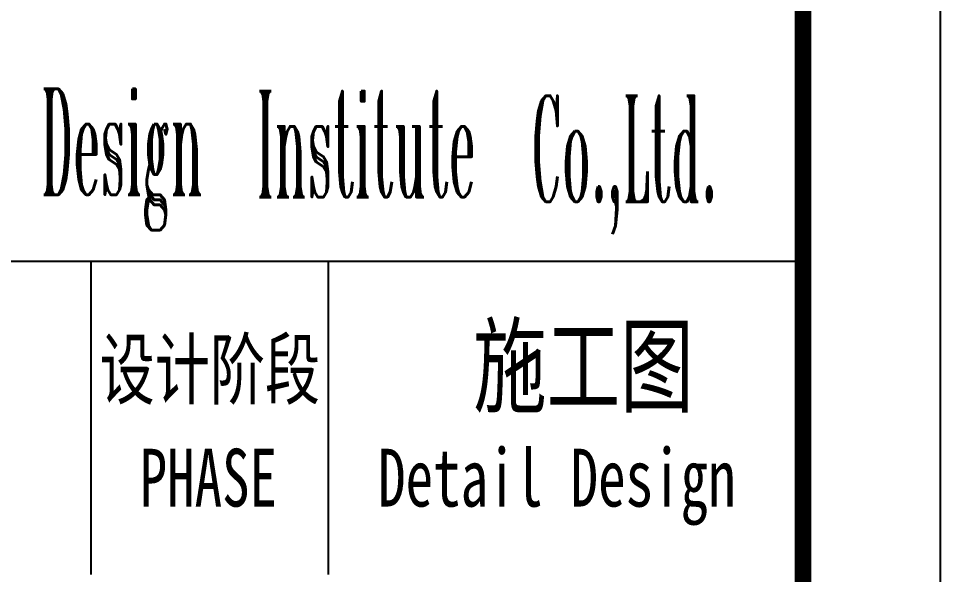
# Model space of a CAD drawing. Header units: millimetres. Extents: x 0 to 420, y 0 to 297.
# Drawn here: x 386.47 to 420, y 44.65 to 64.86 of the extents above; entities that cross this region are included whole.
import ezdxf
from ezdxf.enums import TextEntityAlignment as Align

# ---------------------------------------------------------------- set-up
doc = ezdxf.new("R2010")
doc.units = ezdxf.units.MM
doc.layers.add('GPDRAW', color=1, linetype='Continuous')
doc.layers.add('TITLE', color=1, linetype='Continuous')
doc.styles.add('ECL', font='SIMFANG_2312.TTF', dxfattribs={"width": 0.7, "height": 3})
doc.styles.add('LXL', font='SIMFANG_2312.TTF', dxfattribs={"width": 0.7, "height": 3})
doc.styles.add('ROMANT', font='ROMANT.SHX', dxfattribs={"width": 0.6})

# ---------------------------------------------------------------- blocks, each defined once
blk = doc.blocks.new('gpdraw')
at = {"color": 2}
for points in [[(1041.808, -82.7), (651.808, -82.7), (651.808, 204.3), (1041.808, 204.3)], [(912.308, -4.113), (1041.808, -4.113), (1041.808, -82.7), (912.308, -82.7)]]:
    blk.add_lwpolyline(points, close=True, dxfattribs=at)
blk = doc.blocks.new('*U126')
at = {"layer": 'TITLE', "color": 1, "style": 'ROMANT', "width": 0.32}
for s, p in [('Design', (57.135, 6.222)), ('Institute', (69.813, 6.102)), ('Co.,Ltd.', (83.212, 5.86))]:
    blk.add_text(s, height=5.5, dxfattribs=at).set_placement(p, align=Align.MIDDLE_CENTER)
blk = doc.blocks.new('XXDAFRAM-CH-HENG-A3')
at = {"color": 1}
blk.add_lwpolyline([(0, 0), (420, 0), (420, 297), (0, 297)], close=True, dxfattribs=at)
at = {"color": 1, "const_width": 0.6}
blk.add_lwpolyline([(25, 5), (415, 5), (415, 292), (25, 292)], close=True, dxfattribs=at)
at = {"layer": 'GPDRAW'}
for p, q in [((415, 83.587), (415, 5)), ((415, 56.022), (285.5, 56.022)), ((389.1, 56.022), (389.1, 44.649)), ((397.733, 56.022), (397.733, 44.649))]:
    blk.add_line(p, q, dxfattribs=at)
at = {"xscale": 0.7000000815300855, "yscale": 0.7000000815300855, "zscale": 0.7000000815300856}
blk.add_blockref('*U126', (350.25, 56.022), dxfattribs=at)
at = {"linetype": 'Continuous', "style": 'ECL', "width": 0.7}
for tag, height, p in [('DESIGNSTATUS', 2.8, (407.013, 52.286)), ('ENDESIGNSTATUS', 2.8, (407.013, 47.375)), ('V', 2.8, (378.308, 42.422)), ('O', 2.8, (382.625, 42.422)), ('N', 2.8, (386.942, 42.422)), ('L', 2.8, (391.258, 42.422)), ('D', 2.8, (399.892, 42.422)), ('W', 2.8, (404.208, 42.422)), ('G', 2.8, (408.525, 42.422)), ('VEREN40', 2.8, (412.842, 42.422)), ('DWGNAME1', 3, (372.022, 30.89)), ('DWGENAME1', 3, (371.833, 27.226)), ('DWGNAME', 3, (371.833, 27.145)), ('DWGNAME2', 3, (371.833, 23.322)), ('DWGENAME', 3, (371.833, 23.303)), ('DWGENAME2', 3, (372.057, 19.642)), ('DWGNO', 3, (370.72, 8.719)), ('VEREN40', 3, (411.224, 8.719))]:
    blk.add_attdef(tag, text='', height=height, dxfattribs=at).set_placement(p, align=Align.MIDDLE)
at = {"style": 'ECL', "width": 0.7, "flags": 1}
for p in [(321.472, 31.794), (321.472, 26.194), (321.472, 20.594), (321.472, 14.994)]:
    blk.add_attdef('DATE', text='', height=3, dxfattribs=at).set_placement(p, align=Align.MIDDLE)
for tag, p in [('SJ1', (299.889, 28.994)), ('JH', (299.889, 23.394)), ('SH1', (299.889, 17.794)), ('PZ', (299.889, 12.194)), ('BL', (299.889, 5))]:
    blk.add_attdef(tag, p, '', height=3, dxfattribs=at)
at = {"layer": 'GPDRAW', "style": 'LXL', "width": 0.7}
for s, p in [('设计阶段', (389.417, 51.061)), ('PHASE', (390.874, 47.122))]:
    blk.add_text(s, height=2.1, dxfattribs=at).set_placement(p)
at = {"layer": 'GPDRAW', "color": 5, "style": 'LXL', "width": 0.7}
blk.add_text('Detail Design', height=2.1, dxfattribs=at).set_placement((399.546, 47.122))

msp = doc.modelspace()

# ---------------------------------------------------------------- block references
ref = msp.add_blockref('XXDAFRAM-CH-HENG-A3', (0, 0))
ref.add_attrib('DESIGNSTATUS', '施工图', dxfattribs={"linetype": 'Continuous', "height": 2.8, "style": 'ECL', "width": 0.7}).set_placement((407.013, 52.286), align=Align.MIDDLE)
msp.add_blockref('gpdraw', (-626.808, 87.7))

doc.saveas('drawing.dxf')
